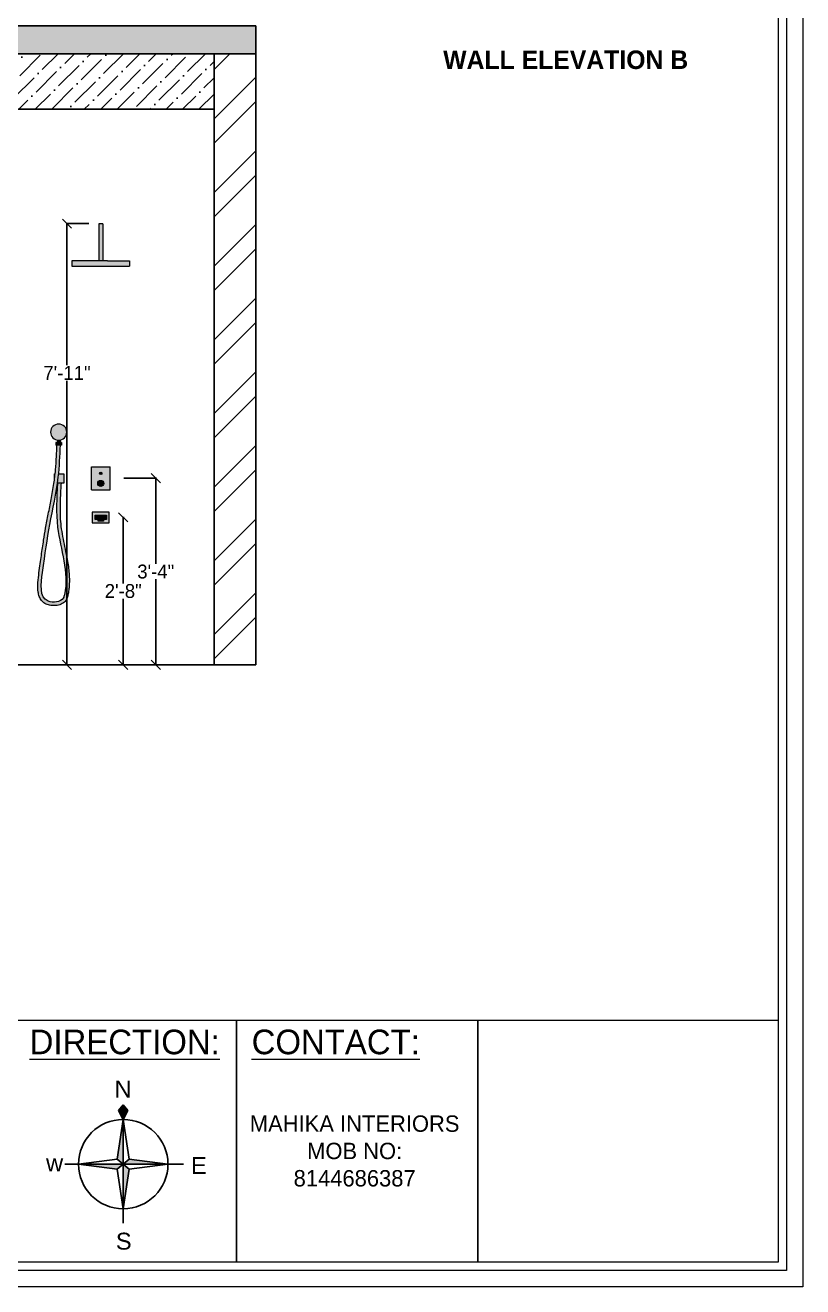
# Model space of a CAD drawing. Header units: inches. Extents: x 9636 to 21597, y -10243 to 557.
# Drawn here: x 16738.7 to 16906.5, y -9793.2 to -9520.7 of the extents above; entities that cross this region are included whole.
import ezdxf

# ---------------------------------------------------------------- set-up
doc = ezdxf.new("R2010")
doc.units = ezdxf.units.IN
doc.header["$MEASUREMENT"] = 0
for name, color, linetype in [('ELE', 5, 'Continuous'), ('FUR', 42, 'Continuous'), ('IEL-HATCH-002', 7, 'Continuous')]:
    doc.layers.add(name, color=color, linetype=linetype)
doc.layers.add('FURNI', color=140, linetype='Continuous', lineweight=18)
doc.layers.add('WALL', color=23, linetype='Continuous', lineweight=15)
doc.styles.add('HEMI', font='stylu.ttf')
doc.styles.get("Standard").update_dxf_attribs({"font": 'arial.ttf'})
doc.dimstyles.get("Standard").update_dxf_attribs({"dimtxt": 0.18, "dimasz": 0.18, "dimexe": 0.18, "dimexo": 0.0625, "dimgap": 0.09, "dimtad": 0, "dimtih": 1, "dimtoh": 1, "dimdec": 0, "dimzin": 0, "dimdsep": 46, "dimlunit": 4, "dimtxsty": 'Standard', "dimcen": 0.09, "dimadec": 0, "dimazin": 0, "dimtfac": 1, "dimtdec": 0, "dimtofl": 0, "dimtmove": 0, "dimatfit": 3, "dimfxl": 1, "dimtolj": 1, "dimtzin": 0, "dimarcsym": 0})

# ---------------------------------------------------------------- blocks, each defined once
blk = doc.blocks.new('shower panel')
at = {"ltscale": 10, "true_color": 0xc7c8ca, "transparency": 33554687}
h = blk.add_hatch(color=9, dxfattribs=at)
h.dxf.hatch_style = 1
h.paths.add_polyline_path([(5645.21, 3090.33), (5644.31, 3090.33), (5644.31, 3082.34), (5645.21, 3082.34)])
h.paths.add_polyline_path([(5650.99, 3082.34), (5646.2, 3082.34), (5638.53, 3082.34), (5638.53, 3081.14), (5650.99, 3081.14)])
h = blk.add_hatch(color=9, dxfattribs=at)
h.dxf.hatch_style = 1
h.paths.add_polyline_path([(5646.76, 3037.82), (5642.76, 3037.82), (5642.76, 3032.84), (5646.76, 3032.84)])
h.paths.add_polyline_path([(5644.1, 3034.23, -1), (5645.42, 3034.23, -1)], flags=0)
h.paths.add_polyline_path([(5644.5, 3036.41, -1), (5645.02, 3036.41, -1)], flags=0)
h.paths.add_polyline_path([(5644.1, 3034.23, 1), (5645.42, 3034.23, 1)], flags=16)
h.paths.add_polyline_path([(5644.5, 3036.41, 1), (5645.02, 3036.41, 1)], flags=16)
h = blk.add_hatch(color=9, dxfattribs=at)
h.dxf.hatch_style = 1
h.paths.add_polyline_path([(5645.42, 3034.23, 1), (5644.1, 3034.23, 1)])
h.paths.add_polyline_path([(5645.02, 3036.41, 1), (5644.5, 3036.41, 1)])
h = blk.add_hatch(color=9, dxfattribs=at)
h.dxf.hatch_style = 1
h.paths.add_polyline_path([(5646.54, 3028.05), (5642.9, 3028.05), (5642.9, 3025.73), (5646.54, 3025.74)])
h.paths.add_polyline_path([(5644.17, 3026.06), (5644.17, 3026.42), (5643.53, 3026.42), (5643.53, 3027.34), (5645.98, 3027.34), (5645.98, 3026.42), (5645.34, 3026.42), (5645.34, 3026.06)], flags=16)
h = blk.add_hatch(color=9, dxfattribs=at)
h.dxf.hatch_style = 1
h.paths.add_polyline_path([(5645.34, 3026.42), (5644.17, 3026.42), (5644.17, 3026.06), (5645.34, 3026.06)])
h.paths.add_polyline_path([(5645.98, 3027.34), (5643.53, 3027.34), (5643.53, 3026.42), (5645.98, 3026.42)])
at = {"color": 18, "true_color": 0x000000}
for p, q in [((5644.31, 3090.33), (5644.31, 3082.34)), ((5645.21, 3090.33), (5645.21, 3082.34)), ((5646.2, 3082.34), (5638.53, 3082.34)), ((5638.53, 3082.34), (5638.53, 3081.14)), ((5646.2, 3082.34), (5650.99, 3082.34)), ((5650.99, 3082.34), (5650.99, 3081.14)), ((5638.53, 3081.14), (5650.99, 3081.14)), ((5642.76, 3032.84), (5642.76, 3037.82)), ((5642.76, 3037.82), (5646.76, 3037.82)), ((5646.76, 3032.84), (5646.76, 3037.82)), ((5642.76, 3032.84), (5646.76, 3032.84))]:
    blk.add_line(p, q, dxfattribs=at)
at = {"color": 18, "linetype": 'Continuous', "ltscale": 10, "true_color": 0x000000}
blk.add_line((5645.21, 3090.33), (5644.31, 3090.33), dxfattribs=at)
at = {"color": 18, "true_color": 0x000000}
for points in [[(5642.9, 3025.73), (5646.54, 3025.74), (5646.54, 3028.05), (5642.9, 3028.05)], [(5643.53, 3027.34), (5645.98, 3027.34), (5645.98, 3026.42), (5643.53, 3026.42)]]:
    blk.add_lwpolyline(points, close=True, dxfattribs=at)
for centre, radius in [((5644.76, 3036.41), 0.261), ((5644.76, 3034.23), 0.658)]:
    blk.add_circle(centre, radius, dxfattribs=at)
at = {"layer": 'WALL', "color": 18, "linetype": 'Continuous', "ltscale": 10, "true_color": 0x000000}
blk.add_lwpolyline([(5644.17, 3026.42), (5645.34, 3026.42), (5645.34, 3026.06), (5644.17, 3026.06)], close=True, dxfattribs=at)
blk = doc.blocks.new('handshower')
at = {"ltscale": 10, "true_color": 0xc7c8ca, "transparency": 33554687}
h = blk.add_hatch(color=9, dxfattribs=at)
h.dxf.hatch_style = 1
h.paths.add_polyline_path([(5652.82, 3045.31, 1), (5656.3, 3045.31, 1)])
h = blk.add_hatch(color=9, dxfattribs=at)
h.dxf.hatch_style = 1
h.paths.add_polyline_path([(5654.84, 3043.59, -0.085911), (5654.25, 3043.6), (5654.25, 3043.07), (5654.84, 3043.07)])
h.paths.add_polyline_path([(5655.15, 3043.07), (5653.96, 3043.08), (5653.96, 3042.47), (5655.15, 3042.47)])
h = blk.add_hatch(color=9, dxfattribs=at)
h.dxf.hatch_style = 1
edge = h.paths.add_edge_path(flags=17)
edge.add_spline(control_points=[(5654.81, 3034.29), (5654.75, 3034.71), (5654.67, 3035.38), (5654.59, 3036.04), (5654.57, 3036.29)], knot_values=[54.194677, 54.194677, 54.194677, 54.194677, 55.45483, 56.187119, 56.187119, 56.187119, 56.187119], degree=3, periodic=0)
edge.add_line((5654.57, 3036.29), (5653.47, 3036.29))
edge.add_line((5653.47, 3036.29), (5653.47, 3034.29))
edge.add_line((5653.47, 3034.29), (5654.81, 3034.29))
edge = h.paths.add_edge_path()
edge.add_spline(control_points=[(5655.47, 3035.05), (5655.41, 3035.47), (5655.36, 3035.88), (5655.32, 3036.29)], knot_values=[54.859322, 54.859322, 54.859322, 54.859322, 56.108997, 56.108997, 56.108997, 56.108997], degree=3, periodic=0)
edge.add_spline(control_points=[(5655.32, 3036.29), (5655.29, 3036.57), (5655.26, 3036.85), (5655.15, 3038.11), (5655.09, 3039.1), (5655, 3040.88), (5654.96, 3041.67), (5654.93, 3042.47)], knot_values=[56.108997, 56.108997, 56.108997, 56.108997, 56.962385, 56.962385, 59.951382, 59.951382, 62.356014, 62.356014, 62.356014, 62.356014], degree=3, periodic=0)
edge.add_line((5654.93, 3042.47), (5654.18, 3042.47))
edge.add_spline(control_points=[(5654.18, 3042.47), (5654.26, 3040.57), (5654.34, 3038.67), (5654.52, 3036.76)], knot_values=[56.654033, 56.654033, 56.654033, 56.654033, 62.384454, 62.384454, 62.384454, 62.384454], degree=3, periodic=0)
edge.add_spline(control_points=[(5654.52, 3036.76), (5654.53, 3036.6), (5654.55, 3036.44), (5654.57, 3036.29)], knot_values=[56.187119, 56.187119, 56.187119, 56.187119, 56.654033, 56.654033, 56.654033, 56.654033], degree=3, periodic=0)
edge.add_spline(control_points=[(5654.57, 3036.29), (5654.59, 3036.04), (5654.64, 3035.61), (5654.69, 3035.18), (5654.72, 3034.99)], knot_values=[54.896824, 54.896824, 54.896824, 54.896824, 55.629113, 56.187119, 56.187119, 56.187119, 56.187119], degree=3, periodic=0)
edge.add_spline(control_points=[(5654.72, 3034.99), (5654.75, 3034.76), (5654.78, 3034.52), (5654.81, 3034.29)], knot_values=[54.194677, 54.194677, 54.194677, 54.194677, 54.896824, 54.896824, 54.896824, 54.896824], degree=3, periodic=0)
edge.add_spline(control_points=[(5654.81, 3034.29), (5654.9, 3033.71), (5654.99, 3033.13), (5655.09, 3032.55)], knot_values=[52.468674, 52.468674, 52.468674, 52.468674, 54.194677, 54.194677, 54.194677, 54.194677], degree=3, periodic=0)
edge.add_spline(control_points=[(5655.09, 3032.55), (5655.5, 3030.1), (5656.05, 3027.58), (5656.49, 3025.21), (5656.51, 3025.12)], knot_values=[44.841361, 44.841361, 44.841361, 44.841361, 52.188713, 52.468674, 52.468674, 52.468674, 52.468674], degree=3, periodic=0)
edge.add_spline(control_points=[(5656.51, 3025.12), (5656.76, 3023.78), (5656.97, 3022.48), (5657.18, 3021.12)], knot_values=[40.510785, 40.510785, 40.510785, 40.510785, 44.841361, 44.841361, 44.841361, 44.841361], degree=3, periodic=0)
edge.add_spline(control_points=[(5657.18, 3021.12), (5657.33, 3020.07), (5657.49, 3018.99), (5657.65, 3017.83)], knot_values=[37.168422, 37.168422, 37.168422, 37.168422, 40.510785, 40.510785, 40.510785, 40.510785], degree=3, periodic=0)
edge.add_spline(control_points=[(5657.65, 3017.83), (5657.77, 3016.94), (5657.96, 3015.61), (5658.16, 3014.13), (5658.21, 3013.68)], knot_values=[33.526078, 33.526078, 33.526078, 33.526078, 36.058959, 37.168422, 37.168422, 37.168422, 37.168422], degree=3, periodic=0)
edge.add_spline(control_points=[(5658.21, 3013.68), (5658.24, 3013.41), (5658.27, 3013.13), (5658.29, 3012.86)], knot_values=[32.853295, 32.853295, 32.853295, 32.853295, 33.526078, 33.526078, 33.526078, 33.526078], degree=3, periodic=0)
edge.add_spline(control_points=[(5658.29, 3012.86), (5658.31, 3012.6), (5658.32, 3012.34), (5658.32, 3012.09)], knot_values=[32.195242, 32.195242, 32.195242, 32.195242, 32.853295, 32.853295, 32.853295, 32.853295], degree=3, periodic=0)
edge.add_spline(control_points=[(5658.32, 3012.09), (5658.33, 3011.91), (5658.32, 3011.74), (5658.31, 3011.57)], knot_values=[31.738138, 31.738138, 31.738138, 31.738138, 32.195242, 32.195242, 32.195242, 32.195242], degree=3, periodic=0)
edge.add_spline(control_points=[(5658.31, 3011.57), (5658.3, 3011.31), (5658.28, 3011.07), (5658.24, 3010.84)], knot_values=[31.055014, 31.055014, 31.055014, 31.055014, 31.738138, 31.738138, 31.738138, 31.738138], degree=3, periodic=0)
edge.add_spline(control_points=[(5658.24, 3010.84), (5658.23, 3010.76), (5658.21, 3010.69), (5658.2, 3010.62)], knot_values=[30.842614, 30.842614, 30.842614, 30.842614, 31.055014, 31.055014, 31.055014, 31.055014], degree=3, periodic=0)
edge.add_spline(control_points=[(5658.2, 3010.62), (5658.18, 3010.54), (5658.16, 3010.46), (5658.14, 3010.39)], knot_values=[30.59947, 30.59947, 30.59947, 30.59947, 30.842614, 30.842614, 30.842614, 30.842614], degree=3, periodic=0)
edge.add_spline(control_points=[(5658.14, 3010.39), (5658.12, 3010.32), (5658.1, 3010.25), (5658.08, 3010.19)], knot_values=[30.388353, 30.388353, 30.388353, 30.388353, 30.59947, 30.59947, 30.59947, 30.59947], degree=3, periodic=0)
edge.add_spline(control_points=[(5658.08, 3010.19), (5658.05, 3010.12), (5658.02, 3010.04), (5657.99, 3009.97)], knot_values=[30.143852, 30.143852, 30.143852, 30.143852, 30.388353, 30.388353, 30.388353, 30.388353], degree=3, periodic=0)
edge.add_spline(control_points=[(5657.99, 3009.97), (5657.97, 3009.91), (5657.94, 3009.86), (5657.91, 3009.8)], knot_values=[29.93379, 29.93379, 29.93379, 29.93379, 30.143852, 30.143852, 30.143852, 30.143852], degree=3, periodic=0)
edge.add_spline(control_points=[(5657.91, 3009.8), (5657.88, 3009.75), (5657.85, 3009.7), (5657.83, 3009.65)], knot_values=[29.750409, 29.750409, 29.750409, 29.750409, 29.93379, 29.93379, 29.93379, 29.93379], degree=3, periodic=0)
edge.add_spline(control_points=[(5657.83, 3009.65), (5657.79, 3009.6), (5657.76, 3009.54), (5657.72, 3009.49)], knot_values=[29.53932, 29.53932, 29.53932, 29.53932, 29.750409, 29.750409, 29.750409, 29.750409], degree=3, periodic=0)
edge.add_spline(control_points=[(5657.72, 3009.49), (5657.7, 3009.46), (5657.67, 3009.44), (5657.65, 3009.41)], knot_values=[29.418133, 29.418133, 29.418133, 29.418133, 29.53932, 29.53932, 29.53932, 29.53932], degree=3, periodic=0)
edge.add_spline(control_points=[(5657.65, 3009.41), (5657.62, 3009.37), (5657.59, 3009.34), (5657.56, 3009.31)], knot_values=[29.267829, 29.267829, 29.267829, 29.267829, 29.418133, 29.418133, 29.418133, 29.418133], degree=3, periodic=0)
edge.add_spline(control_points=[(5657.56, 3009.31), (5657.52, 3009.27), (5657.49, 3009.23), (5657.44, 3009.19)], knot_values=[29.084662, 29.084662, 29.084662, 29.084662, 29.267829, 29.267829, 29.267829, 29.267829], degree=3, periodic=0)
edge.add_spline(control_points=[(5657.44, 3009.19), (5657.42, 3009.17), (5657.39, 3009.14), (5657.36, 3009.12)], knot_values=[28.96291, 28.96291, 28.96291, 28.96291, 29.084662, 29.084662, 29.084662, 29.084662], degree=3, periodic=0)
edge.add_spline(control_points=[(5657.36, 3009.12), (5657.28, 3009.05), (5657.2, 3009), (5657.11, 3008.94)], knot_values=[28.62983, 28.62983, 28.62983, 28.62983, 28.96291, 28.96291, 28.96291, 28.96291], degree=3, periodic=0)
edge.add_spline(control_points=[(5657.11, 3008.94), (5657.07, 3008.92), (5657.04, 3008.9), (5657, 3008.89)], knot_values=[28.507584, 28.507584, 28.507584, 28.507584, 28.62983, 28.62983, 28.62983, 28.62983], degree=3, periodic=0)
edge.add_spline(control_points=[(5657, 3008.89), (5656.95, 3008.86), (5656.88, 3008.83), (5656.82, 3008.8), (5656.81, 3008.8)], knot_values=[28.296705, 28.296705, 28.296705, 28.296705, 28.500267, 28.507584, 28.507584, 28.507584, 28.507584], degree=3, periodic=0)
edge.add_spline(control_points=[(5656.81, 3008.8), (5656.76, 3008.78), (5656.7, 3008.75), (5656.64, 3008.73)], knot_values=[28.114163, 28.114163, 28.114163, 28.114163, 28.296705, 28.296705, 28.296705, 28.296705], degree=3, periodic=0)
edge.add_spline(control_points=[(5656.64, 3008.73), (5656.57, 3008.71), (5656.5, 3008.69), (5656.42, 3008.67)], knot_values=[27.903188, 27.903188, 27.903188, 27.903188, 28.114163, 28.114163, 28.114163, 28.114163], degree=3, periodic=0)
edge.add_spline(control_points=[(5656.42, 3008.67), (5656.34, 3008.65), (5656.25, 3008.64), (5656.16, 3008.62)], knot_values=[27.659043, 27.659043, 27.659043, 27.659043, 27.903188, 27.903188, 27.903188, 27.903188], degree=3, periodic=0)
edge.add_spline(control_points=[(5656.16, 3008.62), (5656.08, 3008.61), (5656, 3008.6), (5655.93, 3008.59)], knot_values=[27.447336, 27.447336, 27.447336, 27.447336, 27.659043, 27.659043, 27.659043, 27.659043], degree=3, periodic=0)
edge.add_spline(control_points=[(5655.93, 3008.59), (5655.83, 3008.59), (5655.74, 3008.58), (5655.65, 3008.58)], knot_values=[27.203462, 27.203462, 27.203462, 27.203462, 27.447336, 27.447336, 27.447336, 27.447336], degree=3, periodic=0)
edge.add_spline(control_points=[(5655.65, 3008.58), (5655.57, 3008.58), (5655.49, 3008.58), (5655.41, 3008.59)], knot_values=[26.992057, 26.992057, 26.992057, 26.992057, 27.203462, 27.203462, 27.203462, 27.203462], degree=3, periodic=0)
edge.add_spline(control_points=[(5655.41, 3008.59), (5655.31, 3008.59), (5655.22, 3008.6), (5655.13, 3008.61)], knot_values=[26.747282, 26.747282, 26.747282, 26.747282, 26.992057, 26.992057, 26.992057, 26.992057], degree=3, periodic=0)
edge.add_spline(control_points=[(5655.13, 3008.61), (5655.05, 3008.62), (5654.97, 3008.64), (5654.89, 3008.65)], knot_values=[26.537116, 26.537116, 26.537116, 26.537116, 26.747282, 26.747282, 26.747282, 26.747282], degree=3, periodic=0)
edge.add_spline(control_points=[(5654.89, 3008.65), (5654.75, 3008.68), (5654.61, 3008.72), (5654.48, 3008.77)], knot_values=[26.142537, 26.142537, 26.142537, 26.142537, 26.537116, 26.537116, 26.537116, 26.537116], degree=3, periodic=0)
edge.add_spline(control_points=[(5654.48, 3008.77), (5654.43, 3008.78), (5654.39, 3008.8), (5654.35, 3008.82)], knot_values=[26.021228, 26.021228, 26.021228, 26.021228, 26.142537, 26.142537, 26.142537, 26.142537], degree=3, periodic=0)
edge.add_spline(control_points=[(5654.35, 3008.82), (5654.26, 3008.86), (5654.18, 3008.9), (5654.09, 3008.95)], knot_values=[25.740864, 25.740864, 25.740864, 25.740864, 26.021228, 26.021228, 26.021228, 26.021228], degree=3, periodic=0)
edge.add_spline(control_points=[(5654.09, 3008.95), (5654.06, 3008.97), (5654.03, 3008.99), (5654, 3009.01)], knot_values=[25.634085, 25.634085, 25.634085, 25.634085, 25.740864, 25.740864, 25.740864, 25.740864], degree=3, periodic=0)
edge.add_spline(control_points=[(5654, 3009.01), (5653.97, 3009.03), (5653.94, 3009.06), (5653.9, 3009.08)], knot_values=[25.513429, 25.513429, 25.513429, 25.513429, 25.634085, 25.634085, 25.634085, 25.634085], degree=3, periodic=0)
edge.add_spline(control_points=[(5653.9, 3009.08), (5653.88, 3009.1), (5653.85, 3009.13), (5653.82, 3009.15)], knot_values=[25.406868, 25.406868, 25.406868, 25.406868, 25.513429, 25.513429, 25.513429, 25.513429], degree=3, periodic=0)
edge.add_spline(control_points=[(5653.82, 3009.15), (5653.79, 3009.18), (5653.77, 3009.2), (5653.74, 3009.23)], knot_values=[25.285802, 25.285802, 25.285802, 25.285802, 25.406868, 25.406868, 25.406868, 25.406868], degree=3, periodic=0)
edge.add_spline(control_points=[(5653.74, 3009.23), (5653.72, 3009.26), (5653.69, 3009.28), (5653.67, 3009.31)], knot_values=[25.179623, 25.179623, 25.179623, 25.179623, 25.285802, 25.285802, 25.285802, 25.285802], degree=3, periodic=0)
edge.add_spline(control_points=[(5653.67, 3009.31), (5653.65, 3009.34), (5653.62, 3009.37), (5653.6, 3009.41)], knot_values=[25.058111, 25.058111, 25.058111, 25.058111, 25.179623, 25.179623, 25.179623, 25.179623], degree=3, periodic=0)
edge.add_spline(control_points=[(5653.6, 3009.41), (5653.59, 3009.43), (5653.57, 3009.46), (5653.55, 3009.49), (5653.55, 3009.49)], knot_values=[24.953418, 24.953418, 24.953418, 24.953418, 25.043234, 25.058111, 25.058111, 25.058111, 25.058111], degree=3, periodic=0)
edge.add_spline(control_points=[(5653.55, 3009.49), (5653.53, 3009.53), (5653.51, 3009.56), (5653.5, 3009.6)], knot_values=[24.833132, 24.833132, 24.833132, 24.833132, 24.953418, 24.953418, 24.953418, 24.953418], degree=3, periodic=0)
edge.add_spline(control_points=[(5653.5, 3009.6), (5653.48, 3009.63), (5653.47, 3009.66), (5653.45, 3009.7)], knot_values=[24.725943, 24.725943, 24.725943, 24.725943, 24.833132, 24.833132, 24.833132, 24.833132], degree=3, periodic=0)
edge.add_spline(control_points=[(5653.45, 3009.7), (5653.44, 3009.73), (5653.43, 3009.77), (5653.42, 3009.81)], knot_values=[24.608323, 24.608323, 24.608323, 24.608323, 24.725943, 24.725943, 24.725943, 24.725943], degree=3, periodic=0)
edge.add_spline(control_points=[(5653.42, 3009.81), (5653.37, 3009.93), (5653.33, 3010.12), (5653.29, 3010.31), (5653.28, 3010.37)], knot_values=[24.035191, 24.035191, 24.035191, 24.035191, 24.425067, 24.608323, 24.608323, 24.608323, 24.608323], degree=3, periodic=0)
edge.add_spline(control_points=[(5653.28, 3010.37), (5653.23, 3010.58), (5653.2, 3010.78), (5653.17, 3010.98)], knot_values=[23.423365, 23.423365, 23.423365, 23.423365, 24.035191, 24.035191, 24.035191, 24.035191], degree=3, periodic=0)
edge.add_spline(control_points=[(5653.17, 3010.98), (5653.13, 3011.23), (5653.09, 3011.48), (5653.07, 3011.73)], knot_values=[22.671311, 22.671311, 22.671311, 22.671311, 23.423365, 23.423365, 23.423365, 23.423365], degree=3, periodic=0)
edge.add_spline(control_points=[(5653.07, 3011.73), (5653.04, 3012.01), (5653.02, 3012.29), (5653.01, 3012.56)], knot_values=[21.840313, 21.840313, 21.840313, 21.840313, 22.671311, 22.671311, 22.671311, 22.671311], degree=3, periodic=0)
edge.add_spline(control_points=[(5653.01, 3012.56), (5653, 3012.89), (5652.99, 3013.22), (5653, 3013.54)], knot_values=[20.855298, 20.855298, 20.855298, 20.855298, 21.840313, 21.840313, 21.840313, 21.840313], degree=3, periodic=0)
edge.add_spline(control_points=[(5653, 3013.54), (5653, 3013.95), (5653.03, 3014.35), (5653.06, 3014.76)], knot_values=[19.631856, 19.631856, 19.631856, 19.631856, 20.855298, 20.855298, 20.855298, 20.855298], degree=3, periodic=0)
edge.add_spline(control_points=[(5653.06, 3014.76), (5653.1, 3015.25), (5653.16, 3015.75), (5653.22, 3016.24)], knot_values=[18.14334, 18.14334, 18.14334, 18.14334, 19.631856, 19.631856, 19.631856, 19.631856], degree=3, periodic=0)
edge.add_spline(control_points=[(5653.22, 3016.24), (5653.3, 3016.75), (5653.38, 3017.25), (5653.47, 3017.76)], knot_values=[16.617957, 16.617957, 16.617957, 16.617957, 18.14334, 18.14334, 18.14334, 18.14334], degree=3, periodic=0)
edge.add_spline(control_points=[(5653.47, 3017.76), (5653.66, 3018.76), (5653.87, 3019.77), (5654.08, 3020.77)], knot_values=[13.582782, 13.582782, 13.582782, 13.582782, 16.617957, 16.617957, 16.617957, 16.617957], degree=3, periodic=0)
edge.add_spline(control_points=[(5654.08, 3020.77), (5654.21, 3021.36), (5654.33, 3021.94), (5654.44, 3022.53)], knot_values=[11.811598, 11.811598, 11.811598, 11.811598, 13.582782, 13.582782, 13.582782, 13.582782], degree=3, periodic=0)
edge.add_spline(control_points=[(5654.44, 3022.53), (5654.55, 3023.14), (5654.66, 3023.75), (5654.74, 3024.36)], knot_values=[9.973889, 9.973889, 9.973889, 9.973889, 11.811598, 11.811598, 11.811598, 11.811598], degree=3, periodic=0)
edge.add_spline(control_points=[(5654.74, 3024.36), (5654.76, 3024.5), (5654.89, 3025.55), (5654.97, 3026.6), (5655, 3027.51)], knot_values=[6.814131, 6.814131, 6.814131, 6.814131, 7.226304, 9.973889, 9.973889, 9.973889, 9.973889], degree=3, periodic=0)
edge.add_spline(control_points=[(5655, 3027.51), (5655.03, 3028.55), (5655.02, 3029.6), (5654.98, 3030.64)], knot_values=[3.691724, 3.691724, 3.691724, 3.691724, 6.814131, 6.814131, 6.814131, 6.814131], degree=3, periodic=0)
edge.add_spline(control_points=[(5654.98, 3030.64), (5654.94, 3031.85), (5654.87, 3033.07), (5654.8, 3034.29)], knot_values=[0.045478, 0.045478, 0.045478, 0.045478, 3.691724, 3.691724, 3.691724, 3.691724], degree=3, periodic=0)
edge.add_line((5654.8, 3034.29), (5654.04, 3034.29))
edge.add_spline(control_points=[(5654.04, 3034.29), (5654.08, 3033.77), (5654.11, 3033.24), (5654.19, 3031.68), (5654.24, 3030.64), (5654.28, 3028.59), (5654.26, 3027.56), (5654.16, 3025.82), (5654.09, 3025.11), (5653.88, 3023.67), (5653.76, 3022.94), (5653.33, 3020.76), (5652.99, 3019.28), (5652.63, 3017.29), (5652.54, 3016.79), (5652.33, 3015.27), (5652.24, 3014.26), (5652.25, 3012.84), (5652.26, 3012.45), (5652.31, 3011.79), (5652.33, 3011.52), (5652.4, 3011.05), (5652.43, 3010.84), (5652.5, 3010.45), (5652.53, 3010.27), (5652.6, 3009.97), (5652.62, 3009.85), (5652.69, 3009.59), (5652.74, 3009.45), (5652.86, 3009.18), (5652.94, 3009.04), (5653.11, 3008.8), (5653.21, 3008.7), (5653.61, 3008.33), (5653.95, 3008.15), (5654.67, 3007.91), (5655.04, 3007.85), (5655.78, 3007.82), (5656.16, 3007.85), (5656.87, 3008), (5657.21, 3008.13), (5657.81, 3008.49), (5658.06, 3008.71), (5658.47, 3009.23), (5658.62, 3009.52), (5658.86, 3010.12), (5658.93, 3010.43), (5659.09, 3011.42), (5659.09, 3012.12), (5658.99, 3013.54), (5658.9, 3014.26), (5658.71, 3015.61), (5658.63, 3016.25), (5658.46, 3017.49), (5658.37, 3018.09), (5658.13, 3019.82), (5657.97, 3020.9), (5657.67, 3022.83), (5657.53, 3023.69), (5657.2, 3025.55), (5657, 3026.57), (5656.59, 3028.64), (5656.37, 3029.7), (5655.96, 3031.89), (5655.76, 3033.04), (5655.55, 3034.47), (5655.5, 3034.76), (5655.47, 3035.05)], knot_values=[0, 0, 0, 0, 1.567068, 1.567068, 4.701204, 4.701204, 7.831507, 7.831507, 10.053613, 10.053613, 12.275719, 12.275719, 16.719932, 16.719932, 18.204245, 18.204245, 21.17287, 21.17287, 22.289722, 22.289722, 23.055672, 23.055672, 23.647988, 23.647988, 24.165265, 24.165265, 24.491359, 24.491359, 24.817452, 24.817452, 25.10916, 25.10916, 25.400868, 25.400868, 26.213079, 26.213079, 27.02529, 27.02529, 27.837501, 27.837501, 28.649712, 28.649712, 29.461923, 29.461923, 30.274134, 30.274134, 31.086345, 31.086345, 32.784906, 32.784906, 34.483466, 34.483466, 36.182027, 36.182027, 37.880588, 37.880588, 41.277709, 41.277709, 44.088792, 44.088792, 47.31031, 47.31031, 50.531827, 50.531827, 53.973389, 53.973389, 54.859322, 54.859322, 54.859322, 54.859322], degree=3, periodic=0)
edge = h.paths.add_edge_path(flags=17)
edge.add_line((5655.47, 3036.29), (5655.32, 3036.29))
edge.add_spline(control_points=[(5655.32, 3036.29), (5655.36, 3035.88), (5655.41, 3035.47), (5655.47, 3035.05)], knot_values=[54.859322, 54.859322, 54.859322, 54.859322, 56.108997, 56.108997, 56.108997, 56.108997], degree=3, periodic=0)
edge.add_line((5655.47, 3035.05), (5655.47, 3036.29))
at = {"color": 18, "true_color": 0x000000}
for p, q in [((5654.25, 3043.6), (5654.25, 3043.07)), ((5654.84, 3043.59), (5654.84, 3043.07)), ((5653.96, 3043.08), (5655.15, 3043.07)), ((5653.96, 3043.08), (5653.96, 3042.47)), ((5653.96, 3042.47), (5655.15, 3042.47)), ((5655.15, 3043.07), (5655.15, 3042.47))]:
    blk.add_line(p, q, dxfattribs=at)
blk.add_circle((5654.56, 3045.31), 1.74, dxfattribs=at)
at = {"layer": 'WALL', "color": 18, "linetype": 'Continuous', "ltscale": 10, "true_color": 0x000000}
for points in [[(5654.57, 3036.29), (5653.47, 3036.29), (5653.47, 3034.29), (5654.81, 3034.29)], [(5655.47, 3035.05), (5655.47, 3036.29), (5655.32, 3036.29)]]:
    blk.add_lwpolyline(points, dxfattribs=at)
for points, knots in [([(5654.8, 3034.29), (5654.99, 3031.11), (5655.47, 3023.04), (5652.13, 3014.82), (5653.72, 3008.58), (5659, 3008.07), (5657.71, 3017.35), (5656.67, 3025.05), (5654.52, 3034.45), (5654.27, 3040.17), (5654.18, 3042.47)], [0.045478, 0.045478, 0.045478, 0.045478, 9.561715, 24.218447, 24.968295, 28.304021, 34.63554, 45.121321, 55.45483, 62.386499, 62.386499, 62.386499, 62.386499]), ([(5654.04, 3034.29), (5654.08, 3033.77), (5654.11, 3033.24), (5654.19, 3031.68), (5654.24, 3030.64), (5654.28, 3028.59), (5654.26, 3027.56), (5654.16, 3025.82), (5654.09, 3025.11), (5653.88, 3023.67), (5653.76, 3022.94), (5653.33, 3020.76), (5652.99, 3019.28), (5652.63, 3017.29), (5652.54, 3016.79), (5652.33, 3015.27), (5652.24, 3014.26), (5652.25, 3012.84), (5652.26, 3012.45), (5652.31, 3011.79), (5652.33, 3011.52), (5652.4, 3011.05), (5652.43, 3010.84), (5652.5, 3010.45), (5652.53, 3010.27), (5652.6, 3009.97), (5652.62, 3009.85), (5652.69, 3009.59), (5652.74, 3009.45), (5652.86, 3009.18), (5652.94, 3009.04), (5653.11, 3008.8), (5653.21, 3008.7), (5653.61, 3008.33), (5653.95, 3008.15), (5654.67, 3007.91), (5655.04, 3007.85), (5655.78, 3007.82), (5656.16, 3007.85), (5656.87, 3008), (5657.21, 3008.13), (5657.81, 3008.49), (5658.06, 3008.71), (5658.47, 3009.23), (5658.62, 3009.52), (5658.86, 3010.12), (5658.93, 3010.43), (5659.09, 3011.42), (5659.09, 3012.12), (5658.99, 3013.54), (5658.9, 3014.26), (5658.71, 3015.61), (5658.63, 3016.25), (5658.46, 3017.49), (5658.37, 3018.09), (5658.13, 3019.82), (5657.97, 3020.9), (5657.67, 3022.83), (5657.53, 3023.69), (5657.2, 3025.55), (5657, 3026.57), (5656.59, 3028.64), (5656.37, 3029.7), (5655.96, 3031.89), (5655.76, 3033.04), (5655.44, 3035.16), (5655.33, 3036.15), (5655.15, 3038.11), (5655.09, 3039.1), (5655, 3040.88), (5654.96, 3041.67), (5654.93, 3042.47)], [0, 0, 0, 0, 1.567068, 1.567068, 4.701204, 4.701204, 7.831507, 7.831507, 10.053613, 10.053613, 12.275719, 12.275719, 16.719932, 16.719932, 18.204245, 18.204245, 21.17287, 21.17287, 22.289722, 22.289722, 23.055672, 23.055672, 23.647988, 23.647988, 24.165265, 24.165265, 24.491359, 24.491359, 24.817452, 24.817452, 25.10916, 25.10916, 25.400868, 25.400868, 26.213079, 26.213079, 27.02529, 27.02529, 27.837501, 27.837501, 28.649712, 28.649712, 29.461923, 29.461923, 30.274134, 30.274134, 31.086345, 31.086345, 32.784906, 32.784906, 34.483466, 34.483466, 36.182027, 36.182027, 37.880588, 37.880588, 41.277709, 41.277709, 44.088792, 44.088792, 47.31031, 47.31031, 50.531827, 50.531827, 53.973389, 53.973389, 56.962385, 56.962385, 59.951382, 59.951382, 62.356014, 62.356014, 62.356014, 62.356014])]:
    blk.add_open_spline(points, degree=3, knots=knots, dxfattribs=at)
blk = doc.blocks.new('A$C470D500B')
at = {"layer": 'ELE', "true_color": 0xed1f24}
h = blk.add_hatch(color=240, dxfattribs=at)
h.paths.add_polyline_path([(25.36, 49.16), (23.85, 47.28), (25.36, 44.35)])
h.paths.add_polyline_path([(25.36, 44.35), (26.88, 47.28), (25.36, 49.16)])
at = {"layer": 'ELE', "true_color": 0x000000}
h = blk.add_hatch(color=18, dxfattribs=at)
h.paths.add_polyline_path([(27.34, 28.11), (25.36, 29.71), (25.36, 15.08)])
h.paths.add_polyline_path([(40, 29.71), (27.34, 31.31), (25.36, 29.71)])
h.paths.add_polyline_path([(25.36, 44.35), (23.38, 31.31), (25.36, 29.71)])
h.paths.add_polyline_path([(23.38, 28.11), (25.36, 29.71), (10.73, 29.71)])
at = {"layer": 'ELE', "color": 240, "true_color": 0xed1f24}
for p, q in [((25.36, 49.16), (23.85, 47.28)), ((23.85, 47.28), (25.36, 44.35)), ((25.36, 49.16), (26.88, 47.28)), ((25.36, 44.35), (25.36, 49.16)), ((26.88, 47.28), (25.36, 44.35))]:
    blk.add_line(p, q, dxfattribs=at)
at = {"layer": 'ELE', "color": 18, "true_color": 0x000000}
for p, q in [((25.36, 44.35), (23.38, 31.31)), ((25.36, 29.71), (25.36, 44.35)), ((25.36, 44.35), (27.34, 31.31)), ((10.73, 29.71), (6.3, 29.71)), ((10.73, 29.71), (6.3, 29.71)), ((10.73, 29.71), (23.38, 31.31)), ((25.36, 29.71), (10.73, 29.71)), ((10.73, 29.71), (23.38, 28.11)), ((23.38, 31.31), (25.36, 29.71)), ((23.38, 28.11), (25.36, 29.71)), ((27.34, 31.31), (25.36, 29.71)), ((25.36, 29.71), (25.36, 15.08)), ((27.34, 28.11), (25.36, 29.71)), ((25.36, 29.71), (40, 29.71)), ((40, 29.71), (27.34, 31.31)), ((40, 29.71), (27.34, 28.11)), ((40, 29.71), (45.12, 29.71)), ((40, 29.71), (45.12, 29.71)), ((25.36, 15.08), (23.38, 28.11)), ((25.36, 15.08), (27.34, 28.11)), ((25.36, 15.08), (25.36, 10.4))]:
    blk.add_line(p, q, dxfattribs=at)
blk.add_circle((25.36, 29.71), 14.63, dxfattribs=at)
at = {"layer": 'ELE', "color": 240, "true_color": 0xed1f24}
blk.add_text('N', height=5.54, dxfattribs=at).set_placement((22.5, 51.52))
at = {"layer": 'ELE', "color": 18, "true_color": 0x000000}
for s, p in [('w', (0.11, 27.33)), ('E', (47.54, 26.51)), ('S', (22.95, 1.72))]:
    blk.add_text(s, height=5.54, dxfattribs=at).set_placement(p)
blk = doc.blocks.new('_Oblique')
at = {"color": 0, "linetype": 'ByBlock', "lineweight": -2}
blk.add_line((-0.5, -0.5), (0.5, 0.5), dxfattribs=at)
blk = doc.blocks.new('*D530')
at = {"color": 254, "lineweight": -2, "transparency": 16777216}
for p, q in [((16759.97, -9618.57), (16767.02, -9618.57)), ((16759.97, -9658.88), (16767.02, -9658.88))]:
    blk.add_line(p, q, dxfattribs=at)
at = {"color": 5, "lineweight": -2, "transparency": 16777216}
for p, q in [((16766.84, -9618.57), (16766.84, -9637.07)), ((16766.84, -9658.88), (16766.84, -9640.38))]:
    blk.add_line(p, q, dxfattribs=at)
at = {"layer": 'Defpoints', "color": 0, "transparency": 16777216}
for p in [(16756.97, -9618.57), (16756.97, -9658.88), (16766.84, -9658.88)]:
    blk.add_point(p, dxfattribs=at)
at = {"color": 5, "lineweight": -2, "transparency": 16777216, "xscale": 2, "yscale": 2, "zscale": 2}
for p, rotation in [((16766.84, -9618.57), 90), ((16766.84, -9658.88), 270)]:
    blk.add_blockref('_Oblique', p, dxfattribs=dict(at, rotation=rotation))
at = {"color": 5, "transparency": 16777216, "insert": (16766.84, -9638.73), "char_height": 3, "attachment_point": 5, "style": 'HEMI'}
blk.add_mtext('\\A1;3\'-4"', dxfattribs=at)
blk = doc.blocks.new('*D531')
at = {"color": 254, "lineweight": -2, "transparency": 16777216}
for p, q in [((16759.76, -9627.01), (16760, -9627.01)), ((16759.76, -9658.88), (16760, -9658.88))]:
    blk.add_line(p, q, dxfattribs=at)
at = {"color": 5, "lineweight": -2, "transparency": 16777216}
for p, q in [((16759.82, -9627.01), (16759.82, -9641.3)), ((16759.82, -9658.88), (16759.82, -9644.59))]:
    blk.add_line(p, q, dxfattribs=at)
at = {"layer": 'Defpoints', "color": 0, "transparency": 16777216}
for p in [(16756.76, -9627.01), (16756.76, -9658.88), (16759.82, -9658.88)]:
    blk.add_point(p, dxfattribs=at)
at = {"color": 5, "lineweight": -2, "transparency": 16777216, "xscale": 2, "yscale": 2, "zscale": 2}
for p, rotation in [((16759.82, -9627.01), 90), ((16759.82, -9658.88), 270)]:
    blk.add_blockref('_Oblique', p, dxfattribs=dict(at, rotation=rotation))
at = {"color": 5, "transparency": 16777216, "insert": (16759.82, -9642.94), "char_height": 3, "attachment_point": 5, "style": 'HEMI'}
blk.add_mtext('\\A1;2\'-8"', dxfattribs=at)
blk = doc.blocks.new('*D532')
at = {"color": 254, "lineweight": -2, "transparency": 16777216}
for p, q in [((16752.42, -9563.57), (16747.5, -9563.57)), ((16752.44, -9658.88), (16747.5, -9658.88))]:
    blk.add_line(p, q, dxfattribs=at)
at = {"color": 5, "lineweight": -2, "transparency": 16777216}
for p, q in [((16747.68, -9563.57), (16747.68, -9594.11)), ((16747.68, -9658.88), (16747.68, -9597.51))]:
    blk.add_line(p, q, dxfattribs=at)
at = {"layer": 'Defpoints', "color": 0, "transparency": 16777216}
for p in [(16755.42, -9563.57), (16747.68, -9658.88), (16755.44, -9658.88)]:
    blk.add_point(p, dxfattribs=at)
at = {"color": 5, "lineweight": -2, "transparency": 16777216, "xscale": 2, "yscale": 2, "zscale": 2}
for p, rotation in [((16747.68, -9563.57), 90), ((16747.68, -9658.88), 270)]:
    blk.add_blockref('_Oblique', p, dxfattribs=dict(at, rotation=rotation))
at = {"color": 5, "transparency": 16777216, "insert": (16747.68, -9595.81), "char_height": 3, "attachment_point": 5, "style": 'HEMI'}
blk.add_mtext('\\A1;7\'-11"', dxfattribs=at)

msp = doc.modelspace()

# ---------------------------------------------------------------- hatches: boundary and pattern name
at = {"layer": 'IEL-HATCH-002', "transparency": 33554687}
h = msp.add_hatch(dxfattribs=at)
h.set_pattern_fill('AR-CONC', color=9)
h.set_pattern_definition([(50, (10404.884, -15294.987), (7.172602, -0.6275213), [0.75, -8.25]), (355, (10404.884, -15294.987), (-1.3875133, 7.5219213), [0.6, -6.6]), (100.45144, (10405.482, -15295.039), (5.7850885, 6.8944), [0.637402, -7.011421]), (46.1842, (10404.884, -15292.987), (10.672413, -1.655193), [1.125, -12.375]), (96.63564, (10405.774, -15293.125), (9.34662, 9.741186), [0.956103, -10.517138]), (351.18416, (10404.884, -15292.987), (9.34662, 9.741186), [0.9, -9.9]), (21, (10405.884, -15293.487), (5.9690705, -4.026189), [0.75, -8.25]), (326, (10405.884, -15293.487), (2.4331533, 7.2515005), [0.6, -6.6]), (71.451445, (10406.382, -15293.8225), (8.402224, 3.2253115), [0.637402, -7.011421]), (37.5, (10404.8843, -15294.987), (0.12159855, 3.32893854), [0, -6.52, 0, -6.7, 0, -6.625]), (7.5, (10404.8843, -15294.987), (2.6306954, 3.9441171), [0, -3.82, 0, -6.37, 0, -2.525]), (327.5, (10402.6543, -15294.987), (5.3382244, -0.2255487), [0, -2.5, 0, -7.8, 0, -10.35]), (317.5, (10401.6543, -15294.987), (5.8318617, 1.0010498), [0, -3.25, 0, -5.18, 0, -7.35])])
h.paths.add_polyline_path([(16788.44, -9520.88), (16608.44, -9520.88), (16608.44, -9526.88), (16788.44, -9526.88)])
at = {"layer": 'IEL-HATCH-002', "true_color": 0xf27172, "transparency": 33554687}
h = msp.add_hatch(dxfattribs=at)
h.set_pattern_fill('ANSI32', color=11, scale=30)
h.set_pattern_definition([(45, (10404.884, -15294.987), (-7.954951, 7.954951), []), (45, (10410.188, -15294.987), (-7.954951, 7.954951), [])])
h.paths.add_polyline_path([(16788.44, -9526.88), (16779.44, -9526.88), (16779.44, -9658.88), (16788.44, -9658.88)])
h.paths.add_polyline_path([(16617.44, -9562.88), (16617.44, -9538.88), (16617.44, -9526.88), (16608.44, -9526.88), (16608.44, -9658.88), (16617.44, -9658.88), (16617.44, -9634.88), (16617.44, -9610.88), (16617.44, -9586.88)])
at = {"layer": 'IEL-HATCH-002', "true_color": 0xafd9aa, "transparency": 33554687}
h = msp.add_hatch(dxfattribs=at)
h.set_pattern_fill('ANSI36', color=9, scale=20)
h.set_pattern_definition([(45, (10404.8843, -15294.987), (1.3258252, 4.8613591), [6.25, -1.25, 0, -1.25])])
h.paths.add_polyline_path([(16779.44, -9526.88), (16617.44, -9526.88), (16617.44, -9538.88), (16635.44, -9538.88), (16683.44, -9538.88), (16731.44, -9538.88), (16779.44, -9538.88)])

# ---------------------------------------------------------------- linework, layer by layer
at = {"color": 18, "true_color": 0x000000}
for p, q in [((16788.44, -9520.88), (16608.44, -9520.88)), ((16788.44, -9658.88), (16788.44, -9520.88)), ((16788.44, -9658.88), (16788.44, -9520.88)), ((16788.44, -9526.88), (16608.44, -9526.88)), ((16779.44, -9658.88), (16779.44, -9526.88)), ((16779.44, -9538.88), (16617.44, -9538.88)), ((16608.44, -9658.88), (16788.44, -9658.88)), ((16784.29, -9735.67), (16784.29, -9787.88)), ((16836.35, -9735.67), (16836.35, -9787.88))]:
    msp.add_line(p, q, dxfattribs=at)
at = {"layer": 'FURNI', "color": 18, "true_color": 0x000000}
msp.add_line((16901.21, -9735.67), (16486.52, -9735.67), dxfattribs=at)
for points in [[(16481.21, -9793.19), (16481.21, -9198), (16906.52, -9198), (16906.52, -9793.19)], [(16484.75, -9789.65), (16484.75, -9201.54), (16902.98, -9201.54), (16902.98, -9789.65)], [(16486.52, -9787.88), (16486.52, -9203.31), (16901.21, -9203.31), (16901.21, -9787.88)]]:
    msp.add_lwpolyline(points, close=True, dxfattribs=at)

# ---------------------------------------------------------------- block references
at = {"layer": 'FUR', "xscale": 0.6597110497202925, "yscale": 0.6597110497202925, "zscale": 0.6597110497202925}
msp.add_blockref('A$C470D500B', (16743.09, -9786.3), dxfattribs=at)
at = {"layer": 'WALL', "color": 18, "linetype": 'Continuous', "true_color": 0x000000}
msp.add_blockref('shower panel', (11110.22, -12653.91), dxfattribs=at)
at = {"layer": 'WALL', "color": 18, "linetype": 'Continuous', "true_color": 0x000000, "xscale": -1, "rotation": 359.9999673364769}
msp.add_blockref('handshower', (22400.44, -12653.91), dxfattribs=at)

# ---------------------------------------------------------------- texts
at = {"color": 1, "lineweight": 15, "insert": (16895.92, -9526.17), "char_height": 4, "width": 81.1585, "attachment_point": 3, "rotation": 0.0094, "style": 'HEMI'}
msp.add_mtext('\\pxqc;{\\fStylus BT|b1|i0|c0|p34;WALL ELEVATION B}', dxfattribs=at)
at = {"lineweight": 15, "attachment_point": 1, "rotation": 359.9906, "style": 'HEMI'}
for s, insert, char_height, width in [('{\\LDIRECTION:}', (16739.62, -9737.65), 5.3126, 41.0929), ('{\\LCONTACT:}', (16787.55, -9737.65), 5.3126, 41.0929), ('\\pxqc;MAHIKA INTERIORS\\PMOB NO:\\P8144686387', (16779.72, -9756.17), 3.5417, 60.1295)]:
    msp.add_mtext(s, dxfattribs=dict(at, insert=insert, char_height=char_height, width=width))

# ---------------------------------------------------------------- dimensions: what is measured, and where the dimension line sits
at = {"color": 18, "true_color": 0x000000}
dim = msp.add_linear_dim(base=(16747.68, -9658.88), p1=(16755.42, -9563.57), p2=(16755.44, -9658.88), angle=90, dimstyle='Standard', override={"dimtxt": 3, "dimasz": 2, "dimexo": 3, "dimtxsty": 'HEMI', "dimblk": 'Oblique', "dimcen": 0, "dimclrd": 5, "dimclre": 254, "dimclrt": 5, "dimldrblk": 'Oblique', "dimfxl": 0.03937, "dimarcsym": 1}, dxfattribs=at)
dim.commit()
dim.dimension.update_dxf_attribs({"geometry": '*D532', "text_midpoint": (16747.68, -9595.81), "dimtype": 160})
for base, p1, p2, picture, middle in [((16766.84, -9658.88), (16756.97, -9618.57), (16756.97, -9658.88), '*D530', (16766.84, -9638.73)), ((16759.82, -9658.88), (16756.76, -9627.01), (16756.76, -9658.88), '*D531', (16759.82, -9642.94))]:
    dim = msp.add_linear_dim(base=base, p1=p1, p2=p2, angle=90, dimstyle='Standard', override={"dimtxt": 3, "dimasz": 2, "dimexo": 3, "dimtxsty": 'HEMI', "dimblk": 'Oblique', "dimcen": 0, "dimclrd": 5, "dimclre": 254, "dimclrt": 5, "dimldrblk": 'Oblique', "dimfxl": 0.03937, "dimarcsym": 1}, dxfattribs=at)
    dim.commit()
    dim.dimension.update_dxf_attribs({"geometry": picture, "text_midpoint": middle})

doc.saveas('drawing.dxf')
